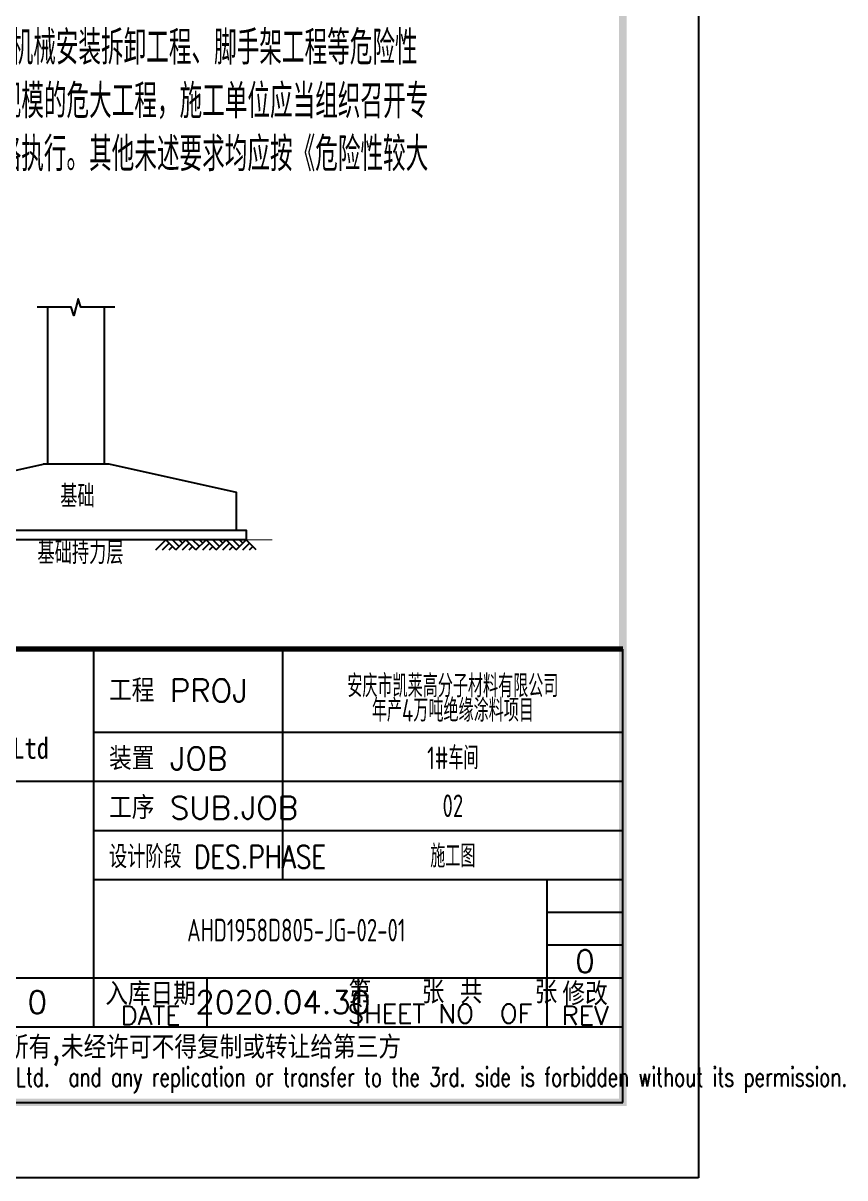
# Model space of a CAD drawing. Header units: millimetres. Extents: x 866561 to 877878, y 40199 to 44891.
# Drawn here: x 867312.6 to 867421.3, y 40199.7 to 40352.5 of the extents above; entities that cross this region are included whole.
import ezdxf
from ezdxf.enums import TextEntityAlignment as Align

# ---------------------------------------------------------------- set-up
doc = ezdxf.new("R2010")
doc.units = ezdxf.units.MM
doc.header["$LTSCALE"] = 1000
doc.header["$MEASUREMENT"] = 0
for name, color, linetype in [('1505', 2, 'Continuous'), ('AXIS', 3, 'Continuous'), ('TEXT', 4, 'Continuous'), ('THIN', 7, 'Continuous')]:
    doc.layers.add(name, color=color, linetype=linetype)
doc.layers.add('SM001', color=7, linetype='Continuous', lineweight=15)
doc.styles.add('ECEC_TQ', font='txt_l.shx', dxfattribs={"bigfont": 'hztxt_l.shx'})
doc.styles.add('ECEC_TQ_S', font='')
doc.styles.add('SM001', font='tssdeng.shx', dxfattribs={"width": 0.7, "bigfont": 'tssdchn.shx'})
doc.styles.add('TS', font='tssdeng.shx', dxfattribs={"width": 0.8, "height": 2.5, "bigfont": 'tssdchn.shx'})
doc.styles.add('TSSD_REIN', font='tssdeng.shx', dxfattribs={"width": 0.7, "bigfont": 'tssdchn.shx'})
doc.styles.get('ECEC_TQ_S').set_extended_font_data('SimSun')

msp = doc.modelspace()

# ---------------------------------------------------------------- linework, layer by layer
at = {"color": 0}
msp.add_line((867401.963, 40793.659), (867401.963, 40199.659), dxfattribs=at)
for p, q in [((867330.166, 40282.795), (867331.492, 40284.12)), ((867331.05, 40282.795), (867331.934, 40283.679)), ((867332.818, 40282.795), (867331.492, 40284.12)), ((867333.26, 40283.237), (867332.376, 40284.12)), ((867332.818, 40282.795), (867334.144, 40284.12)), ((867333.702, 40283.679), (867333.26, 40284.12)), ((867333.702, 40282.795), (867334.586, 40283.679)), ((867335.47, 40282.795), (867334.144, 40284.12)), ((867335.912, 40283.237), (867335.028, 40284.12)), ((867335.47, 40282.795), (867336.795, 40284.12)), ((867336.353, 40283.679), (867335.912, 40284.12)), ((867336.353, 40282.795), (867337.237, 40283.679)), ((867338.121, 40282.795), (867336.795, 40284.12)), ((867338.563, 40283.237), (867337.679, 40284.12)), ((867338.121, 40282.795), (867339.447, 40284.12)), ((867339.005, 40283.679), (867338.563, 40284.12)), ((867339.005, 40282.795), (867339.889, 40283.679)), ((867340.773, 40282.795), (867339.447, 40284.12)), ((867341.215, 40283.237), (867340.331, 40284.12)), ((867340.773, 40282.795), (867342.099, 40284.12)), ((867341.657, 40283.679), (867341.215, 40284.12)), ((867341.657, 40282.795), (867342.541, 40283.679)), ((867343.425, 40282.795), (867342.099, 40284.12)), ((867331.934, 40282.795), (867332.376, 40283.237)), ((867334.586, 40282.795), (867335.028, 40283.237)), ((867337.237, 40282.795), (867337.679, 40283.237)), ((867339.889, 40282.795), (867340.331, 40283.237)), ((867342.541, 40282.795), (867342.983, 40283.237)), ((867321.963, 40219.659), (867321.963, 40269.659)), ((867346.963, 40239.159), (867346.963, 40269.659)), ((867391.963, 40209.659), (867391.963, 40269.659)), ((867321.963, 40258.659), (867391.963, 40258.659)), ((867211.963, 40252.159), (867321.963, 40252.159)), ((867321.963, 40252.159), (867391.963, 40252.159)), ((867321.963, 40245.659), (867391.963, 40245.659)), ((867321.963, 40239.159), (867391.963, 40239.159)), ((867381.963, 40219.659), (867381.963, 40239.159)), ((867381.963, 40234.825), (867391.963, 40234.825)), ((867381.963, 40230.492), (867391.963, 40230.492)), ((867266.963, 40226.159), (867391.963, 40226.159)), ((867336.963, 40219.659), (867336.963, 40226.159)), ((867356.963, 40219.659), (867356.963, 40226.159)), ((867211.963, 40219.659), (867391.963, 40219.659)), ((867211.963, 40209.659), (867391.963, 40209.659)), ((867401.963, 40199.659), (866560.963, 40199.659))]:
    msp.add_line(p, q)
at = {"color": 0, "const_width": 1}
msp.add_lwpolyline([(867391.963, 40209.659), (866585.963, 40209.659), (866585.963, 40783.659), (867391.963, 40783.659)], close=True, dxfattribs=at)
at = {"const_width": 0.7}
msp.add_lwpolyline([(867391.963, 40269.659), (867211.963, 40269.659)], dxfattribs=at)
at = {"layer": '1505'}
for p, q in [((867315.849, 40294.12), (867315.849, 40314.908)), ((867323.349, 40294.12), (867323.349, 40314.908)), ((867323.974, 40294.12), (867315.224, 40294.12))]:
    msp.add_line(p, q, dxfattribs=at)
for points in [[(867298.349, 40285.37), (867298.349, 40290.37), (867315.224, 40294.12)], [(867340.849, 40285.37), (867340.849, 40290.37), (867323.974, 40294.12)], [(867342.099, 40284.12), (867297.099, 40284.12), (867297.099, 40285.37), (867342.099, 40285.37), (867342.099, 40284.12)]]:
    msp.add_lwpolyline(points, dxfattribs=at)
at = {"layer": 'TEXT', "linetype": 'ByBlock', "ltscale": 0.8, "const_width": 0.15}
msp.add_lwpolyline([(867215.417, 40297.04), (867297.099, 40297.04), (867297.099, 40284.12), (867345.55, 40284.12)], dxfattribs=at)
at = {"layer": 'THIN', "ltscale": 0.8}
msp.add_lwpolyline([(867324.749, 40314.908), (867320.249, 40314.908), (867319.899, 40316.008), (867319.299, 40313.808), (867318.949, 40314.908), (867314.449, 40314.908)], dxfattribs=at)

# ---------------------------------------------------------------- texts
at = {"style": 'ECEC_TQ'}
for s, p in [('工程 PROJ', (867323.963, 40262.659)), ('装置 JOB', (867323.963, 40253.659)), ('工序 SUB.JOB', (867323.963, 40247.159))]:
    msp.add_text(s, height=3, dxfattribs=at).set_placement(p)
for s, height, style, width, p in [('Anhui Huadong Chemical & Medical Engineering Co.,Ltd', 2.8, 'ECEC_TQ_S', 0.85, (867273.912, 40256.159)), ('The proprietary right of this document belongs to Anhui Huadong Chemical And Medical Engineering  Co.,Ltd.  and any replication or transfer to the 3rd. side is forbidden without its permission. ', 2.5, 'ECEC_TQ', 0.72, (867301.963, 40212.659))]:
    msp.add_text(s, height=height, dxfattribs=dict(style=style, width=width)).set_placement(p, align=Align.MIDDLE)
at = {"style": 'ECEC_TQ', "width": 0.8}
msp.add_text('设计阶段 DES.PHASE', height=3, dxfattribs=at).set_placement((867323.963, 40240.659))
at = {"style": 'ECEC_TQ'}
for s, height, p in [('入库日期', 3, (867329.463, 40224.159)), ('第   张 共   张', 3, (867369.463, 40224.409)), ('修改', 3, (867386.963, 40224.159)), ('SHEET NO  OF  ', 2.5, (867369.463, 40221.409)), ('DATE', 2.5, (867329.463, 40221.159)), ('REV', 2.5, (867386.963, 40221.159)), ('本文件专有权属安徽华东化工医药工程有限责任公司所有,未经许可不得复制或转让给第三方', 3, (867301.963, 40216.659))]:
    msp.add_text(s, height=height, dxfattribs=at).set_placement(p, align=Align.MIDDLE)
for tag, text, p in [('0', '0', (867386.963, 40228.325)), ('0', '0', (867314.463, 40222.909)), ('2020.04.30', ' ', (867346.963, 40222.909))]:
    msp.add_attdef(tag, text=text, height=3, dxfattribs=at).set_placement(p, align=Align.MIDDLE)
at = {"layer": 'AXIS', "style": 'TSSD_REIN', "width": 0.7}
for s, p in [('安庆市凯莱高分子材料有限公司', (867369.463, 40264.935)), ('年产4万吨绝缘涂料项目', (867369.463, 40261.704)), ('1#车间', (867369.463, 40255.409)), ('02', (867369.463, 40248.909)), ('施工图', (867369.463, 40242.409)), ('AHD1958D805-JG-02-01', (867348.74, 40232.452))]:
    msp.add_text(s, height=3, dxfattribs=at).set_placement(p, align=Align.MIDDLE)
at = {"layer": 'SM001'}
for s, height, style, width, p in [(' 对于本工程可能涉及到的基坑工程、模板工程及支持体系、起重吊装及起重机械安装拆卸工程、脚手架工程等危险性', 4.5, 'SM001', 0.7, (867210.269, 40347.002)), ('较大的施工项目，应结合本工程，制定专项施工方案，其中对于超过一定规模的危大工程，施工单位应当组织召开专', 4.5, 'SM001', 0.7, (867213.594, 40339.911)), ('家论证会对专项施工方案进行论证，且需通过论证并按论证报告修改并严格执行。其他未述要求均应按《危险性较大', 4.5, 'SM001', 0.7, (867213.594, 40332.911)), ('基础', 3, 'TS', 0.8, (867317.5, 40288.384)), ('基础持力层', 3, 'TS', 0.8, (867314.482, 40280.902))]:
    msp.add_text(s, height=height, dxfattribs=dict(at, style=style, width=width)).set_placement(p)

doc.saveas('drawing.dxf')
